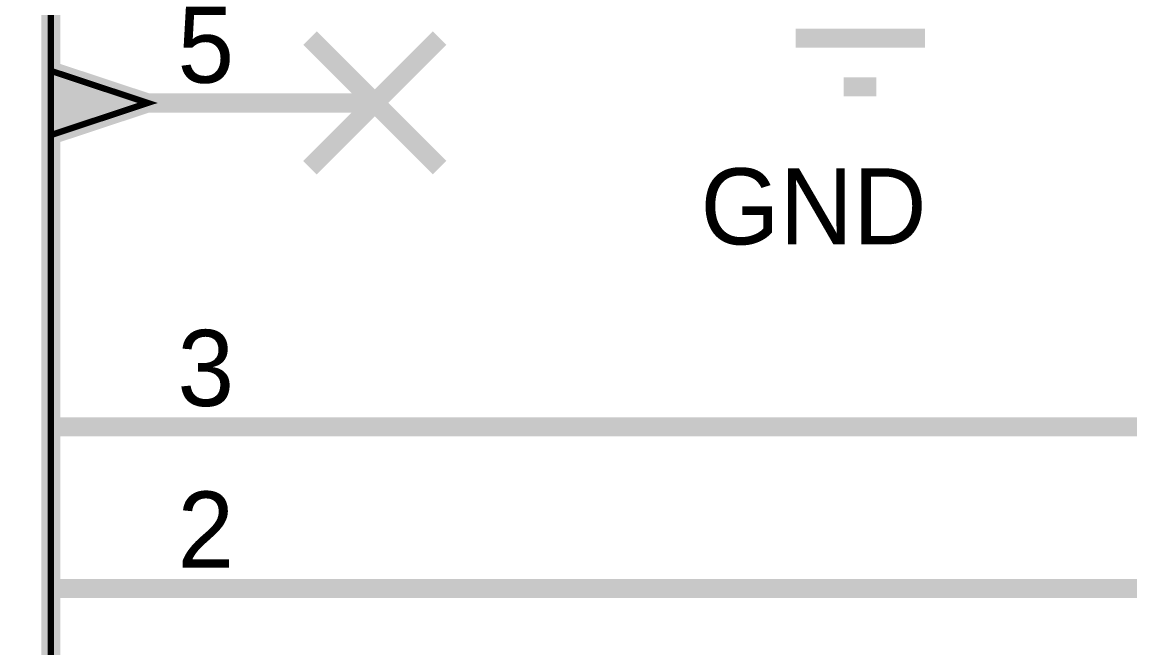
# Model space of a CAD drawing. Header units: inches. Extents: x 0 to 15, y 0 to 9.5.
# Drawn here: x 10.581 to 11.266, y 3.963 to 4.35 of the extents above; entities that cross this region are included whole.
import ezdxf

# ---------------------------------------------------------------- set-up
doc = ezdxf.new("R2010")
doc.units = ezdxf.units.IN
doc.header["$MEASUREMENT"] = 0
doc.layers.add('Sheet', color=255, linetype='Continuous')

msp = doc.modelspace()

# ---------------------------------------------------------------- linework, layer by layer
at = {"layer": 'Sheet'}
for points in [[(9.79933, 4.79994, 0.0118, 0.0118, 0), (10.59918, 4.79994, 0.0118, 0.0118, 0), (10.59918, 3.19971, 0.0118, 0.0118, 0), (9.79933, 3.19971, 0.0118, 0.0118, 0), (9.79933, 4.79994, 0.0118, 0.0118, 0)], [(9.79933, 4.79994, 0.0039, 0.0039, 0), (9.79933, 3.19971, 0.0039, 0.0039, 0), (10.59918, 3.19971, 0.0039, 0.0039, 0), (10.59918, 4.79994, 0.0039, 0.0039, 0), (9.79933, 4.79994, 0.0039, 0.0039, 0), (9.79933, 4.79994, 0.0039, 0.0039, 0)], [(10.65902, 4.29982, 0.0118, 0.0118, 0), (10.59918, 4.31965, 0.0118, 0.0118, 0), (10.59918, 4.27999, 0.0118, 0.0118, 0), (10.65902, 4.29982, 0.0118, 0.0118, 0)], [(10.65902, 4.29982, 0.0039, 0.0039, 0), (10.59918, 4.31965, 0.0039, 0.0039, 0), (10.59918, 4.27999, 0.0039, 0.0039, 0), (10.65902, 4.29982, 0.0039, 0.0039, 0)]]:
    msp.add_lwpolyline(points, format="xyseb", close=True, dxfattribs=at)
for points in [[(10.75923, 4.2598, 0.0118, 0.0118, 0), (10.83925, 4.33985, 0.0118, 0.0118, 0)], [(10.75923, 4.33985, 0.0118, 0.0118, 0), (10.83925, 4.2598, 0.0118, 0.0118, 0)], [(11.05912, 4.33985, 0.0118, 0.0118, 0), (11.13914, 4.33985, 0.0118, 0.0118, 0)], [(11.08886, 4.30974, 0.0118, 0.0118, 0), (11.10904, 4.30974, 0.0118, 0.0118, 0)], [(10.59918, 4.29982, 0.0118, 0.0118, 0), (10.79924, 4.29982, 0.0118, 0.0118, 0)], [(10.59918, 4.0997, 0.0118, 0.0118, 0), (10.79924, 4.0997, 0.0118, 0.0118, 0)], [(11.69893, 4.0997, 0.0118, 0.0118, 0), (10.79924, 4.0997, 0.0118, 0.0118, 0)], [(10.59918, 3.99983, 0.0118, 0.0118, 0), (10.79924, 3.99983, 0.0118, 0.0118, 0)], [(11.59872, 3.89995, 0.0118, 0.0118, 0), (11.59872, 3.99983, 0.0118, 0.0118, 0), (10.79924, 3.99983, 0.0118, 0.0118, 0)]]:
    msp.add_lwpolyline(points, format="xyseb", dxfattribs=at)
msp.add_solid([(10.59805, 4.27729), (10.66617, 4.3), (10.59805, 4.32271)], dxfattribs=at)

# ---------------------------------------------------------------- texts
for s, height, p in [('5', 0.047, (10.67737, 4.31231)), ('GND', 0.047001, (11.00039, 4.21243)), ('3', 0.047, (10.67737, 4.11255)), ('2', 0.047, (10.67737, 4.01268))]:
    msp.add_text(s, height=height, dxfattribs=at).set_placement(p)

doc.saveas('drawing.dxf')
